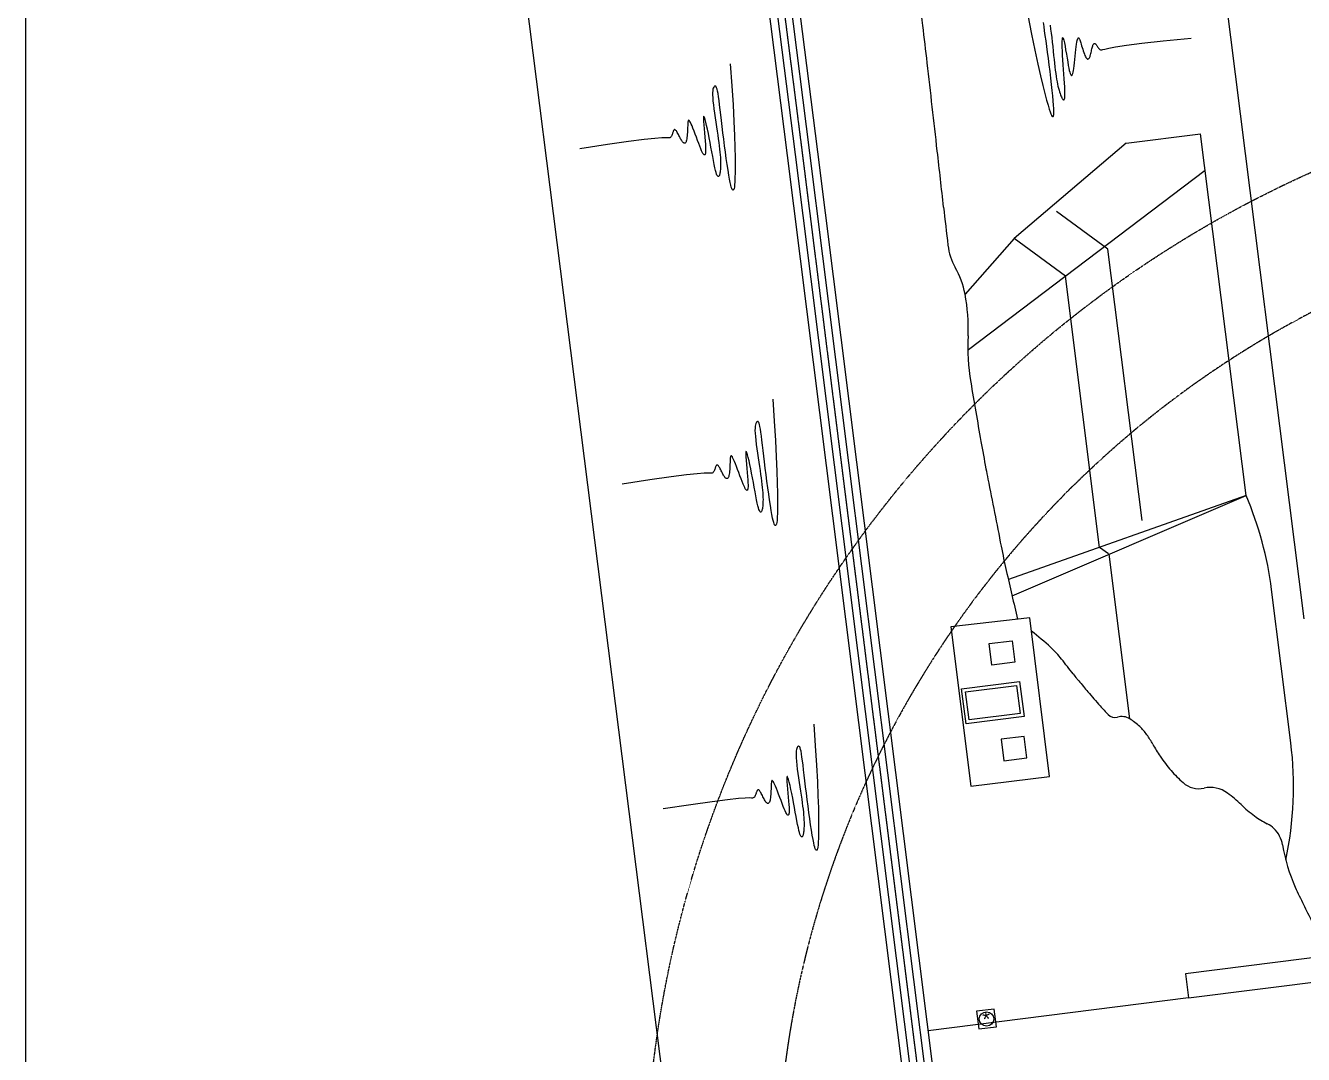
# Model space of a CAD drawing. Header units: inches. Extents: x 2621776591 to 2623670951, y 363331607 to 364354604.
# Drawn here: x 2622038898 to 2622118456, y 364182580 to 364246629 of the extents above; entities that cross this region are included whole.
import ezdxf
from ezdxf.enums import TextEntityAlignment as Align

# ---------------------------------------------------------------- set-up
doc = ezdxf.new("R2010")
doc.units = ezdxf.units.IN
doc.header["$MEASUREMENT"] = 0
for name, pattern in [('BORDERX2', [3.5, 1, -0.5, 1, -0.5, 0, -0.5]), ('CENTER', [2, 1.25, -0.25, 0.25, -0.25]), ('HIDDEN', [0.375, 0.25, -0.125])]:
    doc.linetypes.add(name, pattern=pattern)
for name, color, linetype in [('BREAKWATER', 2, 'Continuous'), ('LTOWER', 2, 'Continuous'), ('PIER', 7, 'Continuous'), ('PLAN', 2, 'Continuous')]:
    doc.layers.add(name, color=color, linetype=linetype)
doc.layers.add('CRANE', color=7, linetype='Continuous', true_color=0x7f3f7f)
doc.styles.get("Standard").update_dxf_attribs({"font": 'arial.ttf'})

msp = doc.modelspace()

# ---------------------------------------------------------------- linework, layer by layer
at = {"color": 190}
msp.add_lwpolyline([(2622038898.2, 364354604.2), (2622038898.2, 363339870.3), (2623670950.6, 363339870.3), (2623670950.6, 364354604.2)], close=True, dxfattribs=at)
at = {"layer": 'BREAKWATER'}
for p, q in [((2622118507.2, 364209688.3), (2622108993.7, 364284925.8)), ((2622080863.1, 364281378.3), (2622086311.8, 364238539.5)), ((2622081359.1, 364281441.4), (2622086807.9, 364238602.3)), ((2622082251.9, 364281554.9), (2622087700.8, 364238715.3)), ((2622082747.9, 364281618), (2622088196.8, 364238778)), ((2622158578.5, 363548415.3), (2622066132.9, 364279522.3)), ((2622107412, 364239297.7, 6000), (2622112054.6, 364239881.3, 6000)), ((2622114885, 364217365.7, 6000), (2622112054.6, 364239881.3, 6000)), ((2622107412, 364239297.7, 6000), (2622100436.3, 364233373.2, 6000)), ((2622086311.8, 364238539.5), (2622107654.4, 364069035.4)), ((2622086807.9, 364238602.3), (2622108150.5, 364069097.9)), ((2622087700.8, 364238715.3), (2622109043.4, 364069210.3)), ((2622088196.8, 364238778), (2622109539.5, 364069272.8)), ((2622097612.2, 364226457.7, 6000), (2622112338.7, 364237621.5, 6000)), ((2622106286.9, 364232702.8), (2622103082.3, 364235048.1)), ((2622100436.3, 364233373.2, 6000), (2622097388.4, 364229915.7, 6000)), ((2622103640.9, 364231027.9, 6000), (2622100436.3, 364233373.2, 6000)), ((2622108409.5, 364215817.1), (2622106286.9, 364232702.8)), ((2622105763.6, 364214142.2, 6000), (2622103640.9, 364231027.9, 6000)), ((2622114885, 364217365.7, 6000), (2622100103.1, 364212148, 6000)), ((2622100332, 364211134.8, 6000), (2622114885, 364217365.7, 6000)), ((2622106316.1, 364213737.9, 6000), (2622105763.6, 364214142.2, 6000)), ((2622107641, 364203469.2, 6000), (2622106353.3, 364213712.9, 6000)), ((2622117669.9, 364201978.5, 6000), (2622116470.7, 364211517.8, 6000))]:
    msp.add_line(p, q, dxfattribs=at)
at = {"layer": 'BREAKWATER', "color": 9, "linetype": 'CENTER'}
for p, q in [((2622081805.5, 364281498.2), (2622087254.3, 364238658.8)), ((2622087254.3, 364238658.8), (2622108596.9, 364069154.1))]:
    msp.add_line(p, q, dxfattribs=at)
at = {"layer": 'BREAKWATER'}
for points in [[(2622101307, 364247270.2), (2622101533.9, 364246098.1), (2622101739.2, 364245087.2), (2622101923.6, 364244224.4), (2622102087.7, 364243496.8), (2622102232.1, 364242891.1), (2622102357.2, 364242394.4), (2622102463.8, 364241993.4), (2622102552.7, 364241675.9), (2622102625.7, 364241431.6), (2622102684.9, 364241250.9), (2622102732.4, 364241124.5), (2622102770.3, 364241042.6), (2622102800.7, 364240995.9), (2622102825.7, 364240974.7), (2622102847.5, 364240969.6), (2622102867.5, 364240973.5), (2622102885.5, 364240989.8), (2622102900.5, 364241024.3), (2622102911.6, 364241082.9), (2622102917.9, 364241171.5), (2622102918.6, 364241295.8), (2622102912.7, 364241461.8), (2622102899.4, 364241675.4), (2622102878, 364241940), (2622102849.4, 364242249.5), (2622102814.4, 364242595.5), (2622102774.1, 364242969.4), (2622102729.5, 364243363), (2622102681.7, 364243767.6), (2622102631.7, 364244174.8), (2622102580.4, 364244576.3), (2622102529, 364244964.3), (2622102478.6, 364245334.8), (2622102430.3, 364245684.7), (2622102385.3, 364246010.7), (2622102344.8, 364246309.7), (2622102309.9, 364246578.5), (2622102281.9, 364246813.9)], [(2622102683.5, 364246643.7), (2622102718.1, 364246411), (2622102751.5, 364246156.1), (2622102783.9, 364245885.4), (2622102815.1, 364245605.3), (2622102845.2, 364245322.2), (2622102874.2, 364245042.5), (2622102902.1, 364244772.6), (2622102929.1, 364244517.8), (2622102955.3, 364244278.6), (2622102981, 364244054.4), (2622103006.7, 364243844.4), (2622103032.5, 364243648.1), (2622103058.8, 364243464.7), (2622103086, 364243293.7), (2622103114.3, 364243134.3), (2622103144, 364242986.1), (2622103174.7, 364242848.8), (2622103206, 364242722.4), (2622103237.6, 364242606.8), (2622103269, 364242501.9), (2622103299.8, 364242407.6), (2622103329.6, 364242324), (2622103358.1, 364242250.8), (2622103384.8, 364242188), (2622103409.9, 364242135.2), (2622103433.5, 364242092), (2622103455.8, 364242058.1), (2622103476.9, 364242032.9), (2622103497, 364242016.1), (2622103516.2, 364242007.2), (2622103534.7, 364242005.9), (2622103552.6, 364242012.5), (2622103569.2, 364242030.4), (2622103583.9, 364242063.5), (2622103596.1, 364242115.9), (2622103605, 364242191.8), (2622103610, 364242295.2), (2622103610.5, 364242430.2), (2622103605.6, 364242600.8), (2622103595.2, 364242809.2), (2622103580.2, 364243050.1), (2622103561.7, 364243316.2), (2622103541.2, 364243600.3), (2622103519.8, 364243895.1), (2622103498.9, 364244193.4), (2622103479.8, 364244487.9), (2622103463.6, 364244771.4), (2622103451.6, 364245036.8), (2622103444.1, 364245277.5), (2622103441.3, 364245486.9), (2622103443.5, 364245658.6), (2622103450.9, 364245786), (2622103463.8, 364245862.6), (2622103482.3, 364245882.1), (2622103506.7, 364245837.8), (2622103537, 364245726.6), (2622103572.2, 364245559.1), (2622103611, 364245349.2), (2622103652.2, 364245110.7), (2622103694.4, 364244857.7), (2622103736.5, 364244603.8), (2622103777.2, 364244363.2), (2622103815.1, 364244149.6), (2622103849.4, 364243974), (2622103880.1, 364243835.1), (2622103907.7, 364243728.5), (2622103932.7, 364243650), (2622103955.4, 364243595.2), (2622103976.3, 364243559.8), (2622103995.7, 364243539.6), (2622104014.2, 364243530.1), (2622104032.1, 364243528.4), (2622104049.7, 364243536.4), (2622104067.1, 364243557.2), (2622104084.6, 364243594), (2622104102.4, 364243650), (2622104120.7, 364243728.2), (2622104139.6, 364243832), (2622104159.5, 364243964.4), (2622104180.3, 364244126.8), (2622104202, 364244312.8), (2622104224.2, 364244514.4), (2622104246.7, 364244723.5), (2622104269.2, 364244932), (2622104291.4, 364245131.7), (2622104313, 364245314.5), (2622104333.8, 364245472.3), (2622104353.4, 364245599), (2622104372.1, 364245696.1), (2622104389.6, 364245767.2), (2622104406.2, 364245816), (2622104421.9, 364245845.9), (2622104436.7, 364245860.6), (2622104450.7, 364245863.6), (2622104464, 364245858.5), (2622104476.5, 364245848.1), (2622104489, 364245831.9), (2622104501.8, 364245809), (2622104515.5, 364245778.1), (2622104530.8, 364245738), (2622104548.1, 364245687.7), (2622104568, 364245626), (2622104591, 364245551.8), (2622104617.6, 364245464.6), (2622104647.2, 364245367.4), (2622104679.1, 364245263.6), (2622104712.7, 364245156.9), (2622104747.3, 364245050.8), (2622104782.2, 364244948.9), (2622104816.7, 364244854.9), (2622104850.2, 364244772.2), (2622104882, 364244703.6), (2622104912.2, 364244649), (2622104940.8, 364244607), (2622104967.9, 364244576.5), (2622104993.5, 364244556.5), (2622105017.6, 364244545.7), (2622105040.4, 364244543.1), (2622105062, 364244547.4), (2622105082.3, 364244557.9), (2622105101.6, 364244574.5), (2622105119.9, 364244597.4), (2622105137.6, 364244626.9), (2622105154.7, 364244663.2), (2622105171.4, 364244706.6), (2622105187.9, 364244757.3), (2622105204.4, 364244815.6), (2622105220.9, 364244881.2), (2622105237.5, 364244952.4), (2622105254.2, 364245026.8), (2622105270.8, 364245102.2), (2622105287.5, 364245176.3), (2622105304.1, 364245246.9), (2622105320.6, 364245311.5), (2622105337, 364245368.1), (2622105353.2, 364245414.7), (2622105369.3, 364245451.8), (2622105385.3, 364245480.1), (2622105401.2, 364245500.4), (2622105417, 364245513.6), (2622105432.7, 364245520.5), (2622105448.3, 364245521.9), (2622105463.9, 364245518.5), (2622105479.5, 364245511.1), (2622105495.3, 364245499.8), (2622105511.8, 364245484.3), (2622105529.1, 364245464.8), (2622105547.7, 364245441), (2622105567.9, 364245412.8), (2622105589.9, 364245380.3), (2622105614.2, 364245343.2), (2622105640.9, 364245302), (2622105670.3, 364245259), (2622105702.4, 364245216.7), (2622105737.5, 364245177.8), (2622105775.5, 364245145.1), (2622105816.7, 364245121.1), (2622105861.1, 364245108.7), (2622105908.9, 364245110.4), (2622105970, 364245128.8), (2622106093.7, 364245165.4), (2622106339.1, 364245221.7), (2622106765.1, 364245299.1), (2622107431, 364245399), (2622108395.8, 364245522.9), (2622109718.5, 364245672.2), (2622111458.2, 364245848.2)], [(2622082773.4, 364244244), (2622082869.4, 364242878.1), (2622082943.2, 364241686.5), (2622082997.4, 364240656.4), (2622083034.8, 364239775), (2622083058.1, 364239029.4), (2622083070, 364238406.9), (2622083073.2, 364237894.6), (2622083070.3, 364237479.8), (2622083063.8, 364237150.1), (2622083054.3, 364236895.3), (2622083042.2, 364236705.6), (2622083027.9, 364236571.2), (2622083011.7, 364236482.5), (2622082993.9, 364236429.7), (2622082975, 364236402.9), (2622082955.2, 364236392.5), (2622082934.8, 364236391.3), (2622082913.3, 364236402.5), (2622082890.2, 364236432.2), (2622082864.8, 364236486.2), (2622082836.5, 364236570.3), (2622082804.7, 364236690.5), (2622082768.8, 364236852.7), (2622082728.2, 364237062.8), (2622082682.7, 364237324.3), (2622082633, 364237631.2), (2622082580.3, 364237974.9), (2622082525.6, 364238347), (2622082470.3, 364238739.2), (2622082415.2, 364239142.9), (2622082361.7, 364239549.7), (2622082310.9, 364239951.2), (2622082263.5, 364240339.7), (2622082219.6, 364240711.1), (2622082178.8, 364241061.9), (2622082140.7, 364241388.8), (2622082105.1, 364241688.4), (2622082071.5, 364241957.4), (2622082039.7, 364242192.3), (2622082009.3, 364242389.8), (2622081980, 364242547.8), (2622081951.5, 364242669), (2622081923.8, 364242757.4), (2622081896.7, 364242817), (2622081870, 364242851.8), (2622081843.5, 364242865.7), (2622081817.1, 364242862.9), (2622081790.5, 364242847.2), (2622081763.9, 364242821.4), (2622081738.4, 364242783.8), (2622081715, 364242731.1), (2622081695.3, 364242660.3), (2622081680.3, 364242568.2), (2622081671.4, 364242451.8), (2622081669.9, 364242307.9), (2622081677, 364242133.5), (2622081693.5, 364241927), (2622081718.3, 364241693.1), (2622081749.7, 364241437.9), (2622081786.2, 364241167.7), (2622081826.1, 364240888.7), (2622081867.8, 364240607.1), (2622081909.8, 364240329), (2622081950.3, 364240060.7), (2622081988, 364239807.3), (2622082022.5, 364239569.2), (2622082053.7, 364239345.6), (2622082081.4, 364239135.9), (2622082105.6, 364238939.4), (2622082126, 364238755.3), (2622082142.5, 364238582.9), (2622082154.9, 364238421.5), (2622082163.4, 364238270.6), (2622082168, 364238130), (2622082169.3, 364237999.7), (2622082167.7, 364237879.9), (2622082163.6, 364237770.5), (2622082157.3, 364237671.5), (2622082149.4, 364237583), (2622082140.2, 364237505.1), (2622082130, 364237437.6), (2622082118.9, 364237380.2), (2622082106.8, 364237332.5), (2622082093.8, 364237294), (2622082079.6, 364237264.4), (2622082064.4, 364237243.1), (2622082048, 364237229.7), (2622082030.4, 364237223.8), (2622082011.5, 364237225.7), (2622081990.9, 364237238.8), (2622081968.4, 364237267.2), (2622081943.5, 364237314.9), (2622081915.8, 364237386.2), (2622081885.1, 364237485), (2622081850.9, 364237615.6), (2622081812.8, 364237782), (2622081770.8, 364237986.3), (2622081725, 364238223.3), (2622081676.3, 364238485.6), (2622081625, 364238765.7), (2622081571.9, 364239056.5), (2622081517.5, 364239350.5), (2622081462.3, 364239640.5), (2622081406.9, 364239919), (2622081352.2, 364240179), (2622081299.2, 364240413.9), (2622081249.5, 364240617.3), (2622081204.4, 364240783), (2622081165.3, 364240904.5), (2622081133.6, 364240975.5), (2622081110.8, 364240989.7), (2622081098.3, 364240940.6), (2622081096.8, 364240825.4), (2622081104.6, 364240654.5), (2622081119.6, 364240441.5), (2622081139.4, 364240200.3), (2622081161.9, 364239944.7), (2622081184.7, 364239688.5), (2622081205.6, 364239445.3), (2622081222.3, 364239229.1), (2622081233.1, 364239050.5), (2622081238.1, 364238908.3), (2622081238.1, 364238798.1), (2622081233.6, 364238715.9), (2622081225.3, 364238657.1), (2622081213.9, 364238617.7), (2622081200.2, 364238593.2), (2622081184.6, 364238579.4), (2622081167.7, 364238573.3), (2622081148.7, 364238576.6), (2622081126.6, 364238592.4), (2622081100.4, 364238623.7), (2622081069.2, 364238673.4), (2622081032, 364238744.6), (2622080987.6, 364238840.3), (2622080935.3, 364238963.5), (2622080874.5, 364239115.5), (2622080806.9, 364239290.2), (2622080734.9, 364239479.8), (2622080660.8, 364239676.6), (2622080586.8, 364239872.8), (2622080515.4, 364240060.6), (2622080448.7, 364240232.2), (2622080389.1, 364240379.8), (2622080338.3, 364240497.5), (2622080296, 364240586.8), (2622080261.1, 364240651.3), (2622080232.8, 364240694.4), (2622080210.2, 364240719.4), (2622080192.2, 364240729.9), (2622080177.9, 364240729.3), (2622080166.3, 364240721.1), (2622080156.8, 364240707.8), (2622080148.8, 364240689.1), (2622080142.1, 364240663.7), (2622080136.5, 364240630.3), (2622080131.8, 364240587.7), (2622080127.6, 364240534.7), (2622080123.8, 364240470), (2622080120.1, 364240392.3), (2622080116.2, 364240301.3), (2622080111.9, 364240199.7), (2622080107, 364240091.3), (2622080101.1, 364239979.5), (2622080094.2, 364239868.2), (2622080085.9, 364239760.8), (2622080076.1, 364239661.1), (2622080064.4, 364239572.6), (2622080050.7, 364239498.3), (2622080035.1, 364239437.8), (2622080017.9, 364239390), (2622079999.4, 364239353.8), (2622079979.6, 364239327.9), (2622079958.9, 364239311.5), (2622079937.5, 364239303.2), (2622079915.6, 364239302.1), (2622079893.3, 364239307.1), (2622079870.5, 364239318.3), (2622079846.9, 364239335.9), (2622079822.5, 364239360), (2622079796.8, 364239390.9), (2622079769.7, 364239428.8), (2622079741.1, 364239473.7), (2622079710.6, 364239526), (2622079678.1, 364239585.5), (2622079644.2, 364239650.2), (2622079609.5, 364239718.1), (2622079574.5, 364239786.9), (2622079539.8, 364239854.5), (2622079506.1, 364239918.6), (2622079473.9, 364239977.1), (2622079443.9, 364240027.7), (2622079416.5, 364240068.8), (2622079391.6, 364240100.7), (2622079369, 364240124.1), (2622079348.6, 364240139.8), (2622079330, 364240148.6), (2622079313, 364240151.4), (2622079297.6, 364240148.8), (2622079283.3, 364240141.6), (2622079270.1, 364240130.6), (2622079257.6, 364240115.6), (2622079245.6, 364240096.5), (2622079233.7, 364240073.2), (2622079221.6, 364240045.5), (2622079209.1, 364240013.2), (2622079195.9, 364239976.2), (2622079181.8, 364239934.3), (2622079166.2, 364239887.7), (2622079148.5, 364239838.7), (2622079128, 364239789.6), (2622079103.8, 364239743.2), (2622079075.2, 364239702), (2622079041.3, 364239668.6), (2622079001.4, 364239645.4), (2622078954.7, 364239635.1), (2622078890.9, 364239637.6), (2622078762, 364239642), (2622078510.3, 364239635.1), (2622078078.5, 364239603.4), (2622077408.8, 364239533.5), (2622076443.7, 364239411.9), (2622075125.8, 364239225.3), (2622073397.4, 364238960.2)], [(2622085413.4, 364223365), (2622085509.4, 364221999.1), (2622085583.2, 364220807.5), (2622085637.5, 364219777.4), (2622085674.9, 364218896), (2622085698.2, 364218150.4), (2622085710.1, 364217527.9), (2622085713.2, 364217015.6), (2622085710.4, 364216600.8), (2622085703.9, 364216271.1), (2622085694.4, 364216016.3), (2622085682.3, 364215826.6), (2622085667.9, 364215692.2), (2622085651.7, 364215603.5), (2622085634, 364215550.6), (2622085615, 364215523.9), (2622085595.3, 364215513.4), (2622085574.9, 364215512.2), (2622085553.4, 364215523.5), (2622085530.3, 364215553.2), (2622085504.8, 364215607.1), (2622085476.5, 364215691.3), (2622085444.7, 364215811.5), (2622085408.9, 364215973.7), (2622085368.3, 364216183.8), (2622085322.8, 364216445.3), (2622085273.1, 364216752.1), (2622085220.3, 364217095.9), (2622085165.7, 364217468), (2622085110.3, 364217860.2), (2622085055.3, 364218263.9), (2622085001.8, 364218670.7), (2622084950.9, 364219072.2), (2622084903.6, 364219460.7), (2622084859.7, 364219832), (2622084818.9, 364220182.9), (2622084780.8, 364220509.8), (2622084745.2, 364220809.4), (2622084711.6, 364221078.3), (2622084679.8, 364221313.3), (2622084649.4, 364221510.8), (2622084620, 364221668.8), (2622084591.6, 364221790), (2622084563.9, 364221878.4), (2622084536.8, 364221937.9), (2622084510.1, 364221972.7), (2622084483.6, 364221986.7), (2622084457.1, 364221983.8), (2622084430.6, 364221968.1), (2622084404, 364221942.4), (2622084378.4, 364221904.8), (2622084355.1, 364221852.1), (2622084335.3, 364221781.2), (2622084320.4, 364221689.2), (2622084311.5, 364221572.7), (2622084310, 364221428.9), (2622084317.1, 364221254.5), (2622084333.6, 364221048), (2622084358.3, 364220814.1), (2622084389.8, 364220558.9), (2622084426.3, 364220288.7), (2622084466.2, 364220009.7), (2622084507.9, 364219728), (2622084549.8, 364219450), (2622084590.3, 364219181.7), (2622084628, 364218928.3), (2622084662.6, 364218690.2), (2622084693.8, 364218466.6), (2622084721.5, 364218256.9), (2622084745.6, 364218060.3), (2622084766, 364217876.2), (2622084782.5, 364217703.8), (2622084795, 364217542.5), (2622084803.4, 364217391.5), (2622084808.1, 364217250.9), (2622084809.4, 364217120.7), (2622084807.8, 364217000.9), (2622084803.6, 364216891.4), (2622084797.4, 364216792.5), (2622084789.4, 364216704), (2622084780.2, 364216626.1), (2622084770.1, 364216558.6), (2622084759, 364216501.2), (2622084746.9, 364216453.5), (2622084733.8, 364216415), (2622084719.7, 364216385.3), (2622084704.5, 364216364), (2622084688.1, 364216350.7), (2622084670.5, 364216344.8), (2622084651.5, 364216346.7), (2622084631, 364216359.8), (2622084608.4, 364216388.2), (2622084583.5, 364216435.9), (2622084555.9, 364216507.2), (2622084525.2, 364216606), (2622084491, 364216736.6), (2622084452.9, 364216902.9), (2622084410.8, 364217107.3), (2622084365.1, 364217344.3), (2622084316.3, 364217606.5), (2622084265.1, 364217886.7), (2622084212, 364218177.5), (2622084157.5, 364218471.5), (2622084102.3, 364218761.5), (2622084047, 364219040), (2622083992.2, 364219300), (2622083939.3, 364219534.9), (2622083889.5, 364219738.3), (2622083844.4, 364219903.9), (2622083805.4, 364220025.4), (2622083773.7, 364220096.5), (2622083750.9, 364220110.6), (2622083738.4, 364220061.6), (2622083736.8, 364219946.4), (2622083744.7, 364219775.4), (2622083759.7, 364219562.5), (2622083779.5, 364219321.3), (2622083802, 364219065.7), (2622083824.8, 364218809.5), (2622083845.7, 364218566.3), (2622083862.4, 364218350), (2622083873.2, 364218171.4), (2622083878.2, 364218029.2), (2622083878.1, 364217919.1), (2622083873.6, 364217836.8), (2622083865.4, 364217778.1), (2622083854, 364217738.6), (2622083840.2, 364217714.2), (2622083824.7, 364217700.4), (2622083807.8, 364217694.3), (2622083788.8, 364217697.6), (2622083766.7, 364217713.4), (2622083740.5, 364217744.6), (2622083709.3, 364217794.4), (2622083672, 364217865.6), (2622083627.7, 364217961.3), (2622083575.4, 364218084.5), (2622083514.5, 364218236.5), (2622083447, 364218411.2), (2622083375, 364218600.8), (2622083300.8, 364218797.6), (2622083226.9, 364218993.8), (2622083155.4, 364219181.6), (2622083088.7, 364219353.2), (2622083029.1, 364219500.8), (2622082978.4, 364219618.4), (2622082936, 364219707.8), (2622082901.2, 364219772.3), (2622082872.9, 364219815.3), (2622082850.2, 364219840.4), (2622082832.2, 364219850.9), (2622082817.9, 364219850.3), (2622082806.4, 364219842.1), (2622082796.8, 364219828.8), (2622082788.8, 364219810.1), (2622082782.2, 364219784.6), (2622082776.6, 364219751.3), (2622082771.9, 364219708.7), (2622082767.7, 364219655.7), (2622082763.9, 364219591), (2622082760.1, 364219513.3), (2622082756.2, 364219422.3), (2622082752, 364219320.7), (2622082747, 364219212.3), (2622082741.2, 364219100.5), (2622082734.3, 364218989.1), (2622082726, 364218881.8), (2622082716.1, 364218782.1), (2622082704.4, 364218693.6), (2622082690.7, 364218619.3), (2622082675.2, 364218558.8), (2622082658, 364218511), (2622082639.5, 364218474.7), (2622082619.7, 364218448.9), (2622082599, 364218432.5), (2622082577.6, 364218424.2), (2622082555.6, 364218423), (2622082533.3, 364218428.1), (2622082510.5, 364218439.3), (2622082487, 364218456.9), (2622082462.5, 364218481), (2622082436.9, 364218511.9), (2622082409.8, 364218549.7), (2622082381.1, 364218594.7), (2622082350.6, 364218647), (2622082318.2, 364218706.4), (2622082284.3, 364218771.2), (2622082249.6, 364218839.1), (2622082214.5, 364218907.9), (2622082179.9, 364218975.5), (2622082146.2, 364219039.6), (2622082114, 364219098.1), (2622082084, 364219148.7), (2622082056.5, 364219189.8), (2622082031.7, 364219221.7), (2622082009.1, 364219245.1), (2622081988.6, 364219260.8), (2622081970, 364219269.6), (2622081953.1, 364219272.3), (2622081937.6, 364219269.7), (2622081923.4, 364219262.6), (2622081910.2, 364219251.5), (2622081897.7, 364219236.6), (2622081885.6, 364219217.5), (2622081873.7, 364219194.2), (2622081861.7, 364219166.5), (2622081849.2, 364219134.2), (2622081836, 364219097.2), (2622081821.8, 364219055.2), (2622081806.2, 364219008.7), (2622081788.6, 364218959.6), (2622081768.1, 364218910.6), (2622081743.9, 364218864.2), (2622081715.2, 364218823), (2622081681.3, 364218789.5), (2622081641.4, 364218766.4), (2622081594.7, 364218756.1), (2622081531, 364218758.5), (2622081402, 364218763), (2622081150.4, 364218756.1), (2622080718.5, 364218724.4), (2622080048.8, 364218654.4), (2622079083.8, 364218532.9), (2622077765.8, 364218346.3), (2622076037.4, 364218081.2)], [(2622087969.9, 364203146.8), (2622088066, 364201780.9), (2622088139.7, 364200589.3), (2622088194, 364199559.2), (2622088231.4, 364198677.8), (2622088254.7, 364197932.2), (2622088266.6, 364197309.7), (2622088269.7, 364196797.4), (2622088266.9, 364196382.6), (2622088260.4, 364196052.9), (2622088250.9, 364195798.1), (2622088238.8, 364195608.4), (2622088224.4, 364195474.1), (2622088208.2, 364195385.3), (2622088190.5, 364195332.5), (2622088171.5, 364195305.7), (2622088151.8, 364195295.3), (2622088131.4, 364195294.1), (2622088109.9, 364195305.3), (2622088086.8, 364195335), (2622088061.3, 364195389), (2622088033, 364195473.1), (2622088001.2, 364195593.3), (2622087965.4, 364195755.6), (2622087924.8, 364195965.7), (2622087879.3, 364196227.1), (2622087829.6, 364196534), (2622087776.8, 364196877.7), (2622087722.2, 364197249.9), (2622087666.8, 364197642), (2622087611.8, 364198045.7), (2622087558.3, 364198452.5), (2622087507.4, 364198854), (2622087460.1, 364199242.5), (2622087416.2, 364199613.9), (2622087375.4, 364199964.7), (2622087337.3, 364200291.6), (2622087301.7, 364200591.2), (2622087268.1, 364200860.2), (2622087236.3, 364201095.1), (2622087205.9, 364201292.6), (2622087176.5, 364201450.6), (2622087148.1, 364201571.8), (2622087120.4, 364201660.2), (2622087093.3, 364201719.8), (2622087066.6, 364201754.6), (2622087040.1, 364201768.5), (2622087013.6, 364201765.7), (2622086987.1, 364201750), (2622086960.5, 364201724.3), (2622086934.9, 364201686.6), (2622086911.6, 364201633.9), (2622086891.8, 364201563.1), (2622086876.9, 364201471), (2622086868, 364201354.6), (2622086866.5, 364201210.7), (2622086873.6, 364201036.3), (2622086890.1, 364200829.8), (2622086914.8, 364200595.9), (2622086946.3, 364200340.7), (2622086982.8, 364200070.5), (2622087022.7, 364199791.5), (2622087064.4, 364199509.9), (2622087106.3, 364199231.8), (2622087146.8, 364198963.6), (2622087184.5, 364198710.1), (2622087219.1, 364198472), (2622087250.3, 364198248.4), (2622087278, 364198038.7), (2622087302.1, 364197842.2), (2622087322.5, 364197658.1), (2622087339, 364197485.7), (2622087351.5, 364197324.3), (2622087359.9, 364197173.4), (2622087364.6, 364197032.8), (2622087365.9, 364196902.5), (2622087364.3, 364196782.7), (2622087360.1, 364196673.3), (2622087353.9, 364196574.3), (2622087345.9, 364196485.9), (2622087336.7, 364196407.9), (2622087326.6, 364196340.4), (2622087315.5, 364196283), (2622087303.4, 364196235.3), (2622087290.4, 364196196.8), (2622087276.2, 364196167.2), (2622087261, 364196145.9), (2622087244.6, 364196132.5), (2622087227, 364196126.6), (2622087208, 364196128.5), (2622087187.5, 364196141.6), (2622087164.9, 364196170), (2622087140, 364196217.8), (2622087112.4, 364196289), (2622087081.7, 364196387.8), (2622087047.5, 364196518.4), (2622087009.4, 364196684.8), (2622086967.3, 364196889.2), (2622086921.6, 364197126.1), (2622086872.8, 364197388.4), (2622086821.6, 364197668.6), (2622086768.5, 364197959.3), (2622086714, 364198253.4), (2622086658.9, 364198543.3), (2622086603.5, 364198821.8), (2622086548.7, 364199081.8), (2622086495.8, 364199316.7), (2622086446, 364199520.1), (2622086400.9, 364199685.8), (2622086361.9, 364199807.3), (2622086330.2, 364199878.3), (2622086307.4, 364199892.5), (2622086294.9, 364199843.5), (2622086293.3, 364199728.3), (2622086301.2, 364199557.3), (2622086316.2, 364199344.3), (2622086336, 364199103.2), (2622086358.5, 364198847.6), (2622086381.3, 364198591.3), (2622086402.2, 364198348.1), (2622086418.9, 364198131.9), (2622086429.7, 364197953.3), (2622086434.7, 364197811.1), (2622086434.6, 364197701), (2622086430.1, 364197618.7), (2622086421.9, 364197559.9), (2622086410.5, 364197520.5), (2622086396.7, 364197496), (2622086381.2, 364197482.2), (2622086364.3, 364197476.1), (2622086345.3, 364197479.5), (2622086323.2, 364197495.2), (2622086297, 364197526.5), (2622086265.8, 364197576.2), (2622086228.5, 364197647.4), (2622086184.2, 364197743.1), (2622086131.9, 364197866.3), (2622086071, 364198018.3), (2622086003.5, 364198193), (2622085931.5, 364198382.6), (2622085857.3, 364198579.5), (2622085783.4, 364198775.6), (2622085711.9, 364198963.4), (2622085645.2, 364199135), (2622085585.6, 364199282.6), (2622085534.9, 364199400.3), (2622085492.5, 364199489.7), (2622085457.7, 364199554.1), (2622085429.4, 364199597.2), (2622085406.7, 364199622.2), (2622085388.7, 364199632.8), (2622085374.4, 364199632.2), (2622085362.9, 364199623.9), (2622085353.3, 364199610.6), (2622085345.3, 364199591.9), (2622085338.7, 364199566.5), (2622085333.1, 364199533.1), (2622085328.4, 364199490.5), (2622085324.2, 364199437.5), (2622085320.4, 364199372.8), (2622085316.6, 364199295.1), (2622085312.8, 364199204.1), (2622085308.5, 364199102.6), (2622085303.5, 364198994.1), (2622085297.7, 364198882.4), (2622085290.8, 364198771), (2622085282.5, 364198663.6), (2622085272.6, 364198563.9), (2622085260.9, 364198475.5), (2622085247.2, 364198401.2), (2622085231.7, 364198340.6), (2622085214.5, 364198292.8), (2622085196, 364198256.6), (2622085176.2, 364198230.8), (2622085155.5, 364198214.3), (2622085134.1, 364198206), (2622085112.2, 364198204.9), (2622085089.9, 364198209.9), (2622085067, 364198221.1), (2622085043.5, 364198238.7), (2622085019, 364198262.9), (2622084993.4, 364198293.7), (2622084966.3, 364198331.6), (2622084937.6, 364198376.5), (2622084907.1, 364198428.8), (2622084874.7, 364198488.3), (2622084840.8, 364198553), (2622084806.1, 364198620.9), (2622084771, 364198689.7), (2622084736.4, 364198757.3), (2622084702.7, 364198821.4), (2622084670.5, 364198879.9), (2622084640.5, 364198930.5), (2622084613, 364198971.6), (2622084588.2, 364199003.5), (2622084565.6, 364199026.9), (2622084545.1, 364199042.6), (2622084526.5, 364199051.4), (2622084509.6, 364199054.2), (2622084494.2, 364199051.6), (2622084479.9, 364199044.4), (2622084466.7, 364199033.4), (2622084454.2, 364199018.4), (2622084442.1, 364198999.4), (2622084430.2, 364198976.1), (2622084418.2, 364198948.4), (2622084405.7, 364198916.1), (2622084392.5, 364198879), (2622084378.3, 364198837.1), (2622084362.7, 364198790.5), (2622084345.1, 364198741.5), (2622084324.6, 364198692.5), (2622084300.4, 364198646.1), (2622084271.7, 364198604.8), (2622084237.9, 364198571.4), (2622084198, 364198548.2), (2622084151.2, 364198537.9), (2622084087.5, 364198540.4), (2622083958.5, 364198544.9), (2622083706.9, 364198537.9), (2622083275, 364198506.2), (2622082605.4, 364198436.3), (2622081640.3, 364198314.7), (2622080322.3, 364198128.1), (2622078593.9, 364197863)]]:
    msp.add_lwpolyline(points, dxfattribs=at)
for centre, radius, start, end in [((2622079330.3, 364244840.6), 15538, 6.609419, 11.744398), ((2620222228.6, 364029657.2), 1885064.9, 6.5382194, 6.6094192), ((2611704727.6, 363053455.1), 10458325.2, 6.50798909, 6.53821721), ((2620942658.9, 364107289.3), 1160479.2, 6.3347097, 6.5079891), ((2622632990.4, 364294940.2), 540236.4, 186.334711, 186.588675), ((2622099905.8, 364233366.9), 3607.6, 186.588675, 209.793019), ((2622092124.8, 364228912), 5358.4, 10.79622, 29.793019), ((2622086495.9, 364227838.6), 11088.8, 357.281149, 10.79622), ((2622111078.8, 364226671.2), 13521.8, 177.281149, 189.514935), ((2622587130.7, 364306462.6), 496214.4, 189.514935, 189.947372), ((2622202819.7, 364239062.1), 106037.7, 189.947373, 190.882845), ((2622267456, 364251489), 171857.8, 190.882845, 191.102024), ((2629181842.3, 365608290.3), 7218108.4, 191.10201605, 191.13583589), ((2622094890.5, 364208805.1, 6000), 21750, 7.164896, 23.178291), ((2622154341.1, 364224984.2), 55754.8, 191.135836, 192.728285), ((2622319953.3, 364262392.5), 225539.4, 192.728284, 193.520029), ((2622091741.8, 364196110.3), 16124.1, 47.084075, 52.636296), ((2622098266.9, 364203128.3), 6541.3, 38.361988, 47.084075), ((2622030614.9, 364149581), 92820.5, 37.640743, 38.361988), ((2622111478.1, 364211945.7), 9298, 217.640742, 219.919697), ((2622155157.7, 364248493), 66250.7, 219.919697, 220.085793), ((2623171144.1, 365103605.1), 1394198.5, 220.0858757, 220.1220826), ((2622148128.3, 364241471.8), 56351.3, 220.122083, 221.305179), ((2622122681.9, 364219112.5), 22477.1, 221.305179, 223.178507), ((2622106712.3, 364204127.3), 577.8, 223.178507, 286.918602), ((2622107146.7, 364202699.2), 915, 57.305507, 106.918602), ((2622105195.7, 364199659.5), 4527, 47.273238, 57.305507), ((2622106048.1, 364200582.3), 3270.7, 35.464633, 47.273238), ((2622104164, 364199240.2), 5584, 28.419688, 35.464633), ((2622117251.8, 364206322.5), 9297.2, 208.419691, 213.878081), ((2622096089.7, 364199265.7, 6000), 21750, 347.839074, 7.164896), ((2622117043.9, 364206182.9), 9046.8, 213.87808, 220.990064), ((2622116264.4, 364205505.6), 8014.1, 220.990064, 228.546995), ((2622111949.1, 364200620), 1495.6, 228.546995, 282.39176), ((2622112657.1, 364197397.8), 1803.4, 53.68869, 102.391759), ((2622108934.6, 364192332.4), 8089.5, 45.808178, 53.68869), ((2622120058, 364203774), 7867.9, 225.808184, 233.799038), ((2622118597.7, 364201778.9), 5395.5, 233.799038, 243.664624), ((2622115478.3, 364195477.2), 1636, 45.697023, 63.664624), ((2622115328.9, 364195324.1), 1850, 9.224807, 45.697022), ((2622127431.2, 364197289.6), 10410.9, 189.224807, 204.385116), ((2622157524.4, 364210931), 43451.6, 204.385116, 205.956035), ((2622156666.9, 364210513.6), 42498, 205.956034, 207.544481)]:
    msp.add_arc(centre, radius, start, end, dxfattribs=at)
at = {"layer": 'CRANE', "color": 82, "linetype": 'BORDERX2', "true_color": 0x33cc00}
msp.add_circle((2622147483.4, 364173563.3, 0), 70000, dxfattribs=at)
at = {"layer": 'CRANE', "color": 82, "linetype": 'HIDDEN', "ltscale": 3, "true_color": 0x33cc00}
msp.add_arc((2622147460, 364173950.5, 0), 61777.2, 6.590909, 186.590909, dxfattribs=at)
at = {"layer": 'LTOWER'}
for p, q in [((2622099204.3, 364185403), (2622098109.3, 364185265.1)), ((2622098109.3, 364185265.1), (2622098247.3, 364184170.1)), ((2622099342.2, 364184308.1), (2622099204.3, 364185403)), ((2622098247.3, 364184170.1), (2622099342.2, 364184308.1))]:
    msp.add_line(p, q, dxfattribs=at)
msp.add_circle((2622098725.8, 364184786.6), 450, dxfattribs=at)
at = {"layer": 'PIER'}
for p, q in [((2622111301.2, 364186109.4), (2622152831.6, 364191351.6)), ((2622111302.5, 364186098.7), (2622095087.5, 364184051.9))]:
    msp.add_line(p, q, dxfattribs=at)
msp.add_lwpolyline([(2622154132, 364193027.6), (2622111113.3, 364187597.6), (2622111301.2, 364186109.4)], dxfattribs=at)
at = {"layer": 'PLAN'}
for p, q in [((2622101425.2, 364209751.6), (2622096504.3, 364209189.6)), ((2622102642, 364199882.2), (2622101425.2, 364209751.6)), ((2622096504.3, 364209189.6), (2622097756.9, 364199281)), ((2622098884, 364208153), (2622100322.7, 364208333.9)), ((2622099052.4, 364206813.6), (2622098884, 364208153)), ((2622100322.7, 364208333.9), (2622100491.1, 364206994.4)), ((2622100491.1, 364206994.4), (2622099052.4, 364206813.6)), ((2622097176.8, 364205338.1), (2622100788.4, 364205792.1)), ((2622100788.4, 364205792.1), (2622101061.5, 364203619.2)), ((2622097450, 364203165.2), (2622097176.8, 364205338.1)), ((2622097422.5, 364205147.3), (2622100597.5, 364205546.4)), ((2622097640.8, 364203411), (2622097422.5, 364205147.3)), ((2622100597.5, 364205546.4), (2622100815.8, 364203810.1)), ((2622101061.5, 364203619.2), (2622097450, 364203165.2)), ((2622100815.8, 364203810.1), (2622097640.8, 364203411)), ((2622101071.1, 364202380.8), (2622099632.4, 364202199.9)), ((2622099632.4, 364202199.9), (2622099800.8, 364200860.4)), ((2622101239.5, 364201041.3), (2622101071.1, 364202380.8)), ((2622099800.8, 364200860.4), (2622101239.5, 364201041.3)), ((2622097756.9, 364199281), (2622102642, 364199882.2))]:
    msp.add_line(p, q, dxfattribs=at)

# ---------------------------------------------------------------- texts
at = {"layer": 'LTOWER'}
msp.add_text('*', height=900.9, rotation=7.181183, dxfattribs=at).set_placement((2622098725.8, 364184786.6), align=Align.MIDDLE)

doc.saveas('drawing.dxf')
